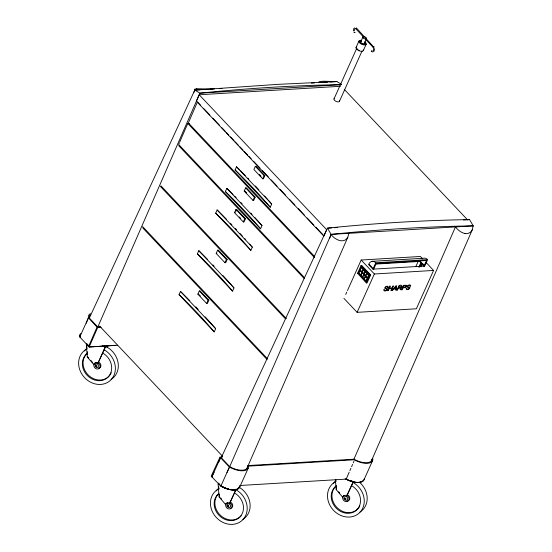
<?xml version="1.0" encoding="UTF-8"?>
<svg xmlns="http://www.w3.org/2000/svg" width="552" height="552" viewBox="0 0 552 552"><rect width="100%" height="100%" fill="white"/><g stroke="black" fill="none" stroke-linecap="round" stroke-linejoin="round"><path stroke-width="0.83" d="M79.964 335.678L80.295 334.54L80.047 336.906L80.551 337.072M348.878 233.323L347.829 237.201L246.965 468.262M372.041 51.06C372.131 49.852 370.558 51.688 371.724 51.433M371.599 460.43L472.25 229.846L473.223 225.858L469.545 219.606C422.08 220.345 374.656 223.284 327.433 228.135L221.152 457.946M329.627 238.429L331.117 234.386L327.433 228.135L331.717 227.879M193.849 92.501L194.794 90.1L278.035 84.346L336.899 81.565L341.288 84.187M86.264 323.23L88.417 317.779L88.334 316.51A14.635 6.803 24.2 0 1 90.549 313.639M218.516 462.493L220.524 457.753L221.262 457.705L229.722 466.661A13.641 6.341 24.2 0 0 247.565 466.819M179.704 142.085L187.783 123.469L189.267 123.386M101.05 327.433L97.614 327.64L89.162 346.994L79.799 336.955L79.716 335.692A14.635 6.803 24.2 0 1 80.792 333.567M97.614 327.446L199.907 93.157C246.854 88.334 293.995 85.394 341.184 84.642M229.535 467.082L331.117 234.386C378.334 229.535 425.758 226.596 473.223 225.858L331.117 234.386C334.464 239.568 343.958 244.336 347.822 237.215M372.752 458.422L372.835 459.692A14.635 6.803 24.2 0 1 355.964 460.706L353.77 459.561L455.462 226.927C457.863 229.984 461.03 232.709 464.929 233.517M239.589 485.518L346.173 479.122L349.216 472.153M349.892 470.608L350.906 468.282M351.583 466.737L352.597 464.411M353.273 462.866L353.949 461.313M363.996 273.592L360.242 270.011L361.318 267.61L368.563 275.282L367.487 277.677L363.996 273.592L364.941 271.446M364.272 273.882L365.217 271.736M365.672 275.365L366.618 273.219M364.506 278.85L365.314 276.159L360.014 270.556L358.938 272.95L366.052 280.871L367.128 278.477L365.452 276.704M226.996 472.512L229.722 466.661M359.918 269.866L361.222 266.92L369.019 275.172L366.142 281.561L358.483 273.061L359.918 269.866L367.584 278.367M357.572 273.281L361.036 265.54L361.774 265.498L370.668 274.91L367.073 282.9L366.335 282.948L357.572 273.281L358.317 273.233M97.801 327.025L89.341 318.076L88.417 317.779L79.799 336.955L80.723 337.251M199.203 94.765L196.333 101.161L323.831 236.111L326.701 229.715L199.203 94.765L340.453 86.291M179.365 142.864L178.648 144.465L304.669 277.849M86.954 347.56L86.692 344.241L86.326 344.565L87.306 357.034L93.709 364.472A3.429 2.974 48 0 1 97.883 363.375L105.425 346.594L103.976 345.766M105.432 347.063L97.883 363.375M106.998 347.47L107.681 345.952M107.364 347.146L108.047 345.621M205.137 316.855A543.313 252.554 24.2 0 1 215.673 328.681L214.238 331.876A422.204 196.257 24.2 0 0 179.055 294.644L180.497 291.442A543.313 252.554 24.2 0 1 189.805 300.723M222.877 275.482A543.313 252.554 24.2 0 1 233.986 287.93L232.551 291.125A422.204 196.257 24.2 0 0 197.374 253.892L198.81 250.698A543.313 252.554 24.2 0 1 207.607 259.454M249.587 244.067A543.313 252.554 24.2 0 1 252.305 247.179L250.863 250.373A422.204 196.257 24.2 0 0 215.687 213.141L217.122 209.946A543.313 252.554 24.2 0 1 219.744 212.513M254.851 217.516A543.313 252.554 24.2 0 1 262 225.602L260.565 228.804A422.204 196.257 24.2 0 0 225.382 191.565L226.817 188.37A543.313 252.554 24.2 0 1 233.061 194.545M268.976 200.921A543.313 252.554 24.2 0 1 271.694 204.033L270.259 207.228A422.204 196.257 24.2 0 0 235.076 169.988L236.511 166.794A543.313 252.554 24.2 0 1 239.651 169.885M197.871 294.161L199.306 290.966L200.052 290.918L208.842 300.226L207.407 303.421L206.669 303.469L197.871 294.161L198.61 294.112M216.184 253.409L217.619 250.215L218.364 250.166L227.155 259.474L225.72 262.676L224.981 262.717L216.184 253.409L216.929 253.361M234.503 212.658L235.939 209.463L236.677 209.415L245.474 218.723L244.032 221.925L243.294 221.966L234.503 212.658L235.242 212.61M244.198 191.082L245.633 187.887L246.371 187.846L255.169 197.154L253.734 200.348L252.988 200.39L244.198 191.082L244.936 191.04L246.696 192.903M255.328 166.311L253.892 169.512L262.69 178.82L263.428 178.772L264.863 175.577L256.066 166.269L255.328 166.311L264.125 175.619L264.863 175.577M235.814 211.333L236.677 209.415M206.669 303.469L208.104 300.274L208.842 300.226M224.981 262.717L226.417 259.523L227.155 259.474M243.294 221.966L244.729 218.771L245.474 218.723M252.988 200.39L254.431 197.195L255.169 197.154M262.69 178.82L264.125 175.619M356.04 47.493L358.917 41.096M333.988 98.967L356.62 48.604M360.739 41.855L362.892 37.067M364.389 43.38L366.542 38.585M339.432 101.333L362.064 50.97M363.34 50.529L366.211 44.139M236.215 489.279L229.694 503.307A3.429 2.974 48 0 0 225.52 504.404L219.116 496.959L218.137 484.497L218.84 482.938M221.104 485.836L220.807 486.202L211.195 476.155L219.979 457.159L229.425 467.026L220.807 486.202L222.994 487.347A14.635 6.803 24.2 0 0 239.872 486.333M229.694 503.307L235.849 489.603M248.158 468.31L239.54 487.492A19.789 17.16 48 0 1 242.908 519.384M345.697 294.464L346.753 292.118M347.456 290.552L361.174 260.026L420.382 256.473L422.68 258.902M360.753 274.868L361.829 272.474M362.05 271.929L363.126 269.528M362.326 272.219L363.402 269.818M361.022 275.158L362.098 272.764M362.56 276.787L363.637 274.392M362.837 277.076L363.913 274.682M364.237 278.56L365.314 276.159M365.81 275.903L366.887 273.509M366.335 282.948L369.93 274.958L370.668 274.91M372.931 269.155L375.802 262.766L427.614 259.654L424.736 266.05L372.931 269.155L368.529 264.505A7.914 5.244 86.6 0 1 375.802 262.766M373.669 269.114L376.181 263.518L426.517 260.503L423.998 266.092L419.603 261.441M357.13 312.342L374.366 273.992L433.575 270.439L416.339 308.789L357.13 312.342L343.937 298.384M415.815 266.65L418.278 261.172M418.83 267.175L420.79 262.821M419.568 267.133L421.528 262.773M420.61 266.623L422.045 263.428L424.274 265.788M421.066 266.519L422.142 264.118L424.088 266.181M335.395 479.674L336.175 489.645L342.578 497.09A3.429 2.974 48 0 1 346.753 495.986L353.252 481.53M353.28 481.965L346.753 495.986M363.885 480.026L372.503 460.851M220.524 457.753L211.851 476.866L212.589 476.824M89.231 318.311L194.794 90.1L199.927 89.79M214.079 472.243L211.851 476.866L212.479 476.707M373.883 47.203L356.551 28.131L356.074 28.221L355.867 28.842L363.388 36.922M354.743 28.883L354.336 30.85M373.249 50.687L373.601 48.19M472.243 229.853C471.008 232.62 467.882 234.117 464.943 233.524M221.276 486.015C225.52 488.824 236.477 493.198 239.623 486.353L238.643 488.354A14.152 6.583 24.3 0 1 230.667 489.658C226.292 488.775 221.559 487.45 218.93 483.531M373.752 47.237C374.58 46.216 372.379 47.127 373.387 47.52M87.306 357.034L87.671 356.702L88.734 357.944M106.902 345.745L105.066 347.394L102.168 345.745M93.709 364.472L95.089 362.981L94.075 364.141A3.429 2.974 48 0 0 95.765 368.577A3.429 2.974 48 0 0 99.94 367.48A3.429 2.974 48 0 0 98.249 363.043L97.856 362.85M218.137 484.497L218.502 484.166M219.116 496.959L219.482 496.634M225.52 504.404L227.624 502.603L225.885 504.073A3.429 2.974 48 0 0 227.576 508.509A3.429 2.974 48 0 0 231.75 507.412A3.429 2.974 48 0 0 230.06 502.976L229.259 502.637L230.06 502.976M336.175 489.645L336.541 489.32M342.578 497.09L344.31 495.42M362.919 480.951C357.365 484.359 350.465 481.178 345.152 478.743M354.432 27.855L353.597 28.904L353.363 31.002M344.683 495.289L342.944 496.759A3.429 2.974 48 0 0 344.634 501.195A3.429 2.974 48 0 0 348.809 500.098A3.429 2.974 48 0 0 347.118 495.661L346.725 495.468M373.428 47.417L373.255 47.037L373.911 46.761M235.359 489.334L234 489.548L235.669 489.313M196.76 88.748L194.677 89.176L194.304 89.762L199.907 93.157L341.164 84.677M96.621 362.581L95.813 362.678L97.035 362.616M196.781 88.748L212.554 89.031M115.713 345.262L89.162 346.994L117.535 345.29M201.556 89.693L206.779 89.376M210.202 89.176L214.48 88.913M219.434 88.617L222.007 88.465M311.404 83.097L314.64 82.903M320.636 82.545L327.481 82.131M330.055 81.979L336.899 81.565L322.885 81.206L319.159 81.751L318.711 82.317L319.139 82.634M334.284 227.721L337.707 227.521M463.549 219.965L469.545 219.606M371.848 261.344L423.66 258.239A7.914 5.244 86.6 0 1 427.614 259.654M375.243 264.097L420.341 261.393L424.736 266.05M100.381 326.874L97.055 327.067L88.417 317.779M89.348 346.38L88.61 346.421L97.055 327.067L97.614 327.64M219.979 457.159L222.559 457.008M248.345 465.543L354.067 459.195A13.641 6.341 24.2 0 0 371.91 459.354M372.421 51.985L374.07 51.226L374.691 48.583M227.824 488.768L228.438 488.906M351.203 480.964L352.783 481.441M226.065 488.189L227.238 488.575M373.173 47.396L365.707 39.406M355.867 28.842C357.496 27.462 355.074 29.566 356.551 28.131M346.173 479.122L350.582 481.061L355.012 482.193A14.152 6.583 24.3 0 0 362.988 480.895M346.442 478.977L347.732 479.647A13.634 6.334 24.2 0 1 346.311 478.929M229.425 467.026L231.612 468.165A14.635 6.803 24.2 0 0 248.49 467.151L248.407 465.888M354.067 459.195L354.625 459.768L248.041 466.164L247.482 465.591M344.262 89.362L467.634 219.937M426.123 262.545L433.575 270.439M422.784 263.856L424.447 265.622M369.274 264.456L373.117 268.534M361.174 260.026L374.366 273.992M361.036 265.54L369.93 274.958M200.431 105.018L197.478 101.899L188.349 122.889L314.371 256.273M203.971 108.765L209.863 115.009M212.817 118.128L219.303 125M221.662 127.498L225.202 131.238M226.382 132.487L228.742 134.985M230.508 136.861L234.048 140.608M235.228 141.857L238.181 144.976M239.947 146.853L242.901 149.971M244.081 151.22L247.62 154.967M248.793 156.216L251.153 158.714M253.513 161.212L260.006 168.077M262.366 170.575L268.265 176.819M271.211 179.938L277.111 186.183M280.057 189.302L285.37 194.925M289.496 199.293L294.802 204.909M298.342 208.656L304.242 214.9M307.195 218.026L313.681 224.892M316.041 227.389L323.12 234.883M259.323 174.432L261.082 176.288M236.511 166.794L271.694 204.033M235.076 169.988L270.259 207.228M187.783 123.469L314.605 257.701M245.633 187.887L254.431 197.195M226.817 188.37L262 225.602M225.382 191.565L260.565 228.804M178.675 145.673L304.318 278.65M235.939 209.463L244.729 218.771M239.347 216.957L240.52 218.199M217.122 209.946L252.305 247.179M215.687 213.141L250.863 250.373M160.929 185.838L286.357 318.601M160.363 186.417L285.412 318.78M217.619 250.215L226.417 259.523M198.81 250.698L233.986 287.93M197.374 253.892L232.551 291.125M142.616 226.589L267.451 358.724M142.637 227.797L267.099 359.531M199.306 290.966L208.104 300.274M199.196 294.733L200.369 295.975M180.497 291.442L215.673 328.681M179.055 294.644L214.238 331.876M99.629 326.122L222.691 456.38M86.471 343.337L88.762 345.759M338.673 491.797L339.742 493.039M220.545 497.869L221.614 499.111M90.873 360.421L92.474 362.284M335.761 479.35L335.885 481.013M336.278 485.995L336.472 488.486M218.695 486.664L218.896 489.155M219.282 494.137L219.413 495.799M87.278 351.714L87.471 354.212M89.341 318.076A13.641 6.341 24.2 0 1 90.266 314.868M225.575 487.975A13.862 6.445 24.2 0 1 223.381 487.078M364.216 478.867A14.635 6.803 24.2 0 1 347.339 479.881M225.595 488.03A13.634 6.334 24.2 0 1 223.394 487.106M351.527 485.622A15.794 13.703 48 0 1 358.372 507.943A15.794 13.703 48 0 1 336.32 508.254A15.794 13.703 48 0 1 336.375 485.836M359.842 506.032A15.794 13.703 48 0 1 338.272 508.716A15.794 13.703 48 0 1 335.989 486.077M333.325 483.621A19.789 17.16 48 0 1 335.837 480.847M360.028 482.765A19.789 17.16 48 0 1 359.966 512.07M352.949 482.386A19.789 17.16 48 0 1 361.063 511.007A19.789 17.16 48 0 1 332.663 509.386A19.789 17.16 48 0 1 336.03 481.42M347.056 494.661A3.429 2.974 48 0 1 349.795 498.249A3.429 2.974 48 0 1 347.001 501.002M339.314 100.533A2.967 1.38 24.2 0 1 336.568 101.582A2.967 1.38 24.2 0 1 334.208 98.67M364.279 42.835A1.98 0.918 24.2 0 1 362.291 43.504A1.98 0.918 24.2 0 1 361.118 41.517M359.193 50.301A2.967 1.38 24.2 0 1 358.503 49.949M357.413 49.087A2.967 1.38 24.2 0 1 357.089 48.631M363.354 50.018A3.961 1.842 24.2 0 1 358.683 50.57A3.961 1.842 24.2 0 1 356.799 46.81M364.354 42.097A2.967 1.38 24.2 0 1 364.327 44.353A2.967 1.38 24.2 0 1 360.159 42.538A2.967 1.38 24.2 0 1 361.636 40.91M364.851 41.842A3.961 1.842 24.2 0 1 365.01 44.919A3.961 1.842 24.2 0 1 359.421 42.594A3.961 1.842 24.2 0 1 361.208 40.324M240.693 170.913A543.313 252.554 24.2 0 1 245.316 175.557M247.848 178.137A543.313 252.554 24.2 0 1 248.848 179.165M255.383 185.996A543.313 252.554 24.2 0 1 258.86 189.722M264.546 195.939A543.313 252.554 24.2 0 1 267.879 199.672M234.6 196.098A543.313 252.554 24.2 0 1 236.125 197.644M240.955 202.605A543.313 252.554 24.2 0 1 242.149 203.84M250.891 213.162A543.313 252.554 24.2 0 1 252.029 214.404M216.267 490.935A19.789 17.16 48 0 1 218.778 488.161M234.462 492.936A15.794 13.703 48 0 1 241.445 515.057A15.794 13.703 48 0 1 219.655 515.954A15.794 13.703 48 0 1 218.744 493.585M241.169 515.747A15.794 13.703 48 0 1 220.593 515.485A15.794 13.703 48 0 1 217.93 494.419M235.89 489.7A19.789 17.16 48 0 1 244.005 518.321A19.789 17.16 48 0 1 215.604 516.7A19.789 17.16 48 0 1 218.971 488.734M229.991 501.975A3.429 2.974 48 0 1 232.709 505.142A3.429 2.974 48 0 1 230.743 508.219M195.822 306.919A543.313 252.554 24.2 0 1 198.189 309.403M84.456 351.003A19.789 17.16 48 0 1 86.968 348.229M105.508 346.366A19.789 17.16 48 0 1 118.052 362.595A19.789 17.16 48 0 1 111.097 379.452M102.658 353.004A15.794 13.703 48 0 1 109.503 375.332A15.794 13.703 48 0 1 87.451 375.636A15.794 13.703 48 0 1 87.506 353.218M111.283 372.759A15.794 13.703 48 0 1 89.721 376.361A15.794 13.703 48 0 1 87.119 353.459M104.08 349.768A19.789 17.16 48 0 1 112.194 378.389A19.789 17.16 48 0 1 83.794 376.768A19.789 17.16 48 0 1 87.161 348.802M98.987 362.388A3.429 2.974 48 0 1 100.926 365.638A3.429 2.974 48 0 1 98.932 368.287M212.948 264.925A543.313 252.554 24.2 0 1 214.135 266.167M220.262 213.031A543.313 252.554 24.2 0 1 226.43 219.22M230.66 223.553A543.313 252.554 24.2 0 1 231.854 224.795M235.4 228.521A543.313 252.554 24.2 0 1 236.573 229.763M240.044 233.489A543.313 252.554 24.2 0 1 242.335 235.98M244.591 238.464A543.313 252.554 24.2 0 1 245.709 239.713M400.559 288.31C399.027 291.297 402.153 289.158 400.897 287.792C403.691 286.64 401.359 284.066 398.958 285.612L396.916 290.173L397.502 290.138L398.385 288.178L400.559 288.31M395.839 288.972L395.798 290.235L396.419 290.2L396.584 285.757L395.963 285.791L391.906 290.469L392.541 290.435L393.686 289.096L395.839 288.972M395.929 286.495L395.86 288.392L394.204 288.489L395.929 286.495M387.704 287.212L387.628 287.585L388.222 287.551C389.091 284.756 383.35 286.84 384.992 288.689C386.593 288.323 387.67 289.834 385.862 290.317C384.399 291.097 384.599 289.262 383.861 289.455C382.867 292.229 388.222 290.876 387.58 288.675C384.123 288.813 385.662 285.77 387.704 287.212M410.032 285.867L409.957 286.24L410.55 286.205C411.419 283.417 405.679 285.501 407.321 287.35C408.922 286.985 409.998 288.489 408.19 288.979C406.734 289.759 406.927 287.916 406.196 288.116C405.196 290.89 410.55 289.531 409.908 287.337C406.451 287.475 407.99 284.432 410.032 285.867M354.115 32.623L354.957 32.285L354.115 32.623M96.076 365.914C96.752 368.246 97.856 364.582 96.076 365.914M227.886 505.846C228.562 508.171 229.66 504.514 227.886 505.846M344.952 498.532C345.621 500.857 346.725 497.2 344.952 498.532M401.594 286.371L400.807 287.392L398.634 287.62L399.303 286.129L401.594 286.371M405.962 286.157L405.327 287.15L403.202 287.454L403.912 285.874L405.962 286.157M406.638 285.881L405.63 287.509L402.96 287.992L402.118 289.855L401.525 289.897L403.574 285.336L406.168 285.26L406.638 285.881M389.74 286.164L387.697 290.725L388.291 290.69L389.243 288.565L391.816 288.413L390.864 290.531L391.458 290.497L393.507 285.943L392.907 285.977L392.086 287.813L389.512 287.965L390.34 286.129L389.74 286.164M232.095 489.534L230.702 489.341L232.095 489.534M350.41 480.73L349.94 480.578A13.634 6.334 24.2 0 0 352.169 481.289L350.41 480.73M344.11 498.677A1.98 1.718 48 0 0 347.194 499.905A1.98 1.718 48 0 0 346.332 496.703A1.98 1.718 48 0 0 344.11 498.677M363.237 37.916A1.98 0.918 24.2 0 0 366.411 38.785A1.98 0.918 24.2 0 0 364.506 36.77A1.98 0.918 24.2 0 0 363.237 37.916M227.044 505.991A1.98 1.718 48 0 0 230.129 507.219A1.98 1.718 48 0 0 229.273 504.017A1.98 1.718 48 0 0 227.044 505.991M95.241 366.059A1.98 1.718 48 0 0 98.325 367.294A1.98 1.718 48 0 0 97.462 364.085A1.98 1.718 48 0 0 95.241 366.059"/></g></svg>
